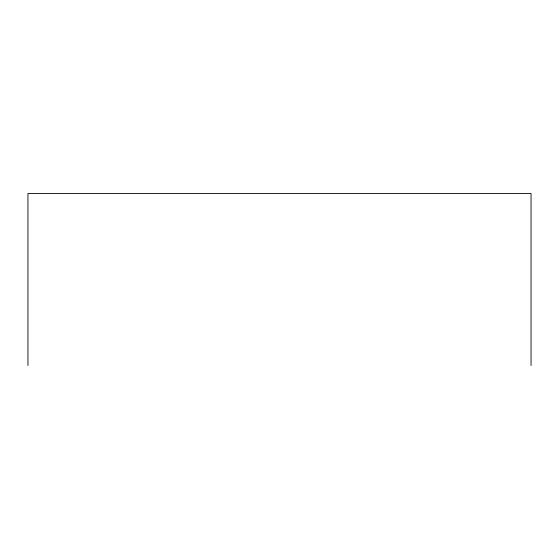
<?xml version="1.0" encoding="UTF-8"?>
<svg xmlns="http://www.w3.org/2000/svg" width="559" height="559" viewBox="0 0 559 559"><rect width="100%" height="100%" fill="white"/><g stroke="black" fill="none" stroke-linecap="round" stroke-linejoin="round"><path stroke-width="0.84" d="M531.05 365.509L531.05 193.491L27.95 193.491L27.95 365.509"/></g></svg>
